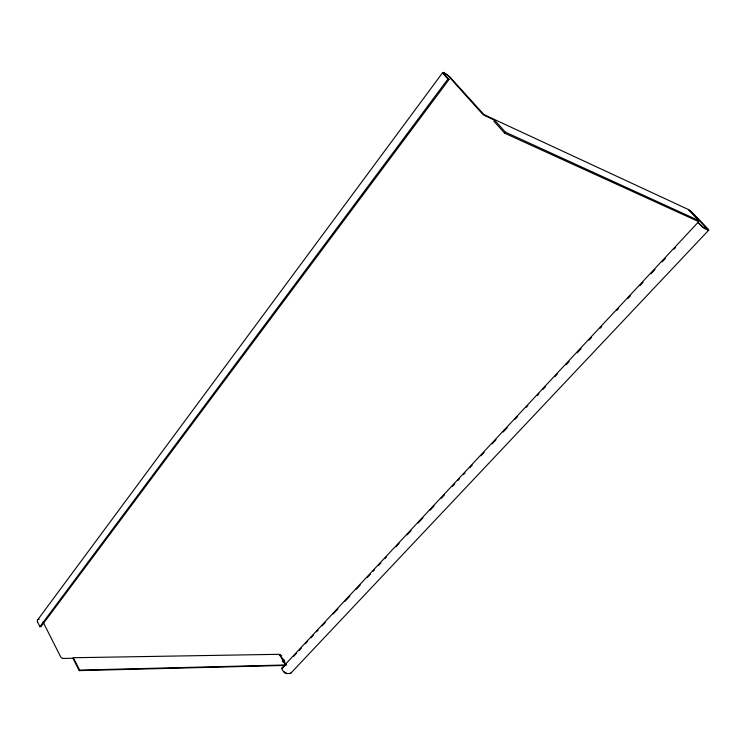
<?xml version="1.0" encoding="UTF-8"?>
<svg xmlns="http://www.w3.org/2000/svg" width="746" height="746" viewBox="0 0 746 746"><rect width="100%" height="100%" fill="white"/><g stroke="black" fill="none" stroke-linecap="round" stroke-linejoin="round"><path stroke-width="1.12" d="M37.589 619.963L442.732 72.53M37.598 622.005L39.939 626.677L447.945 79.011L443.6 74.152M445.548 74.059L445.008 73.798A2.583 0.597 38.6 0 0 444.644 74.665L449.017 79.533L41.002 626.677L39.939 626.677M72.903 658.27L73.322 657.739L279.228 654.307L285.625 664.975L79.626 670.104L79.207 670.626L72.903 658.27L63.242 658.429M699.021 220.685L505.443 132.182L494.654 120.199L493.88 121.188L504.65 133.17L698.293 221.469L699.021 220.685L689.071 210.325M504.65 133.17L505.443 132.182M286.725 673.535A3.292 2.089 44.7 0 1 283.275 671.316L281.531 668.435L697.986 222.439L701.622 225.805A2.695 0.522 41.4 0 0 704.243 227.847L707.562 229.236L691.673 212.368A2.667 0.513 41.2 0 0 689.08 210.344M286.296 664.164L282.324 668.416L281.531 668.435M293.448 656.508L296.628 653.104M299.015 650.559L301.393 648.004M305.366 643.751L307.753 641.196M310.933 637.802L313.311 635.247M316.49 631.843L318.085 630.146M322.058 625.894L325.237 622.49M333.182 613.986L337.947 608.885M345.1 601.229L349.865 596.119M356.224 589.321L360.197 585.069M367.349 577.413L370.529 574.01M372.907 571.464L374.501 569.758M378.474 565.505L380.852 562.95M384.824 558.698L386.419 557.001M395.949 546.799L399.129 543.396M407.074 534.891L411.046 530.639M418.198 522.983L422.973 517.883M430.125 510.227L434.097 505.975M441.24 498.319L444.42 494.915M452.365 486.411L454.752 483.856M457.932 480.461L459.517 478.755M463.49 474.503L465.084 472.805M469.849 467.695L472.237 465.15M480.974 455.797L484.154 452.393M492.099 443.889L496.071 439.636M503.224 431.981L507.196 427.728M515.141 419.224L517.528 416.669M526.266 407.316L527.86 405.61M537.39 395.408L538.976 393.711M542.957 389.459L545.335 386.904M554.875 376.693L557.253 374.147M566 364.794L569.179 361.39M577.124 352.886L581.097 348.634M589.042 340.129L591.419 337.574M600.166 328.221L601.752 326.515M616.849 310.355L618.443 308.657M627.973 298.456L630.361 295.901M639.891 285.69L643.071 282.296M651.016 273.791L654.988 269.539M662.14 261.883L665.32 258.48M674.058 249.127L675.652 247.42M290.875 673.116L708.672 230.188M286.734 673.563L290.007 673.461A2.406 1.52 44.8 0 0 291.145 672.519M79.207 670.626L285.196 665.432M705.138 228.78L708.057 230.094M494.654 120.199L485.049 115.742A3.254 0.765 39.1 0 1 481.748 113.196L449.148 76.838A3.534 0.811 38.6 0 0 445.558 74.078M447.945 79.011L449.017 79.533M444.112 72.8L444.653 73.061A5.464 1.259 38.6 0 1 450.183 77.342L483.967 114.623L688.204 209.43A4.262 0.821 41.2 0 1 692.363 212.685L707.572 228.5M697.986 222.439L700.914 225.488M283.536 659.128L284.739 661.124M286.343 665.134L280.962 656.154A2.042 1.287 44 0 0 279.368 654.867M282.296 660.583L283.452 662.523M73.322 657.739L79.626 670.104M43.091 622.043L60.64 656.816A2.369 1.734 35.1 0 0 63.233 658.41M707.6 228.509A3.143 0.606 41.4 0 1 708.085 230.141M705.11 228.752A4.308 0.839 41.4 0 1 700.932 225.488M286.11 672.678A2.061 1.305 44.7 0 1 285.41 672.5M284.58 671.941A2.061 1.305 44.7 0 1 284.385 671.736M443.553 74.143A3.991 0.914 38.6 0 1 444.084 72.754M37.542 622.015A2.919 2.089 32.9 0 1 39.23 619.264M280.328 654.662A3.264 2.061 44 0 1 280.916 655.147M281.177 655.426A3.264 2.061 44 0 1 281.624 655.995"/></g></svg>
